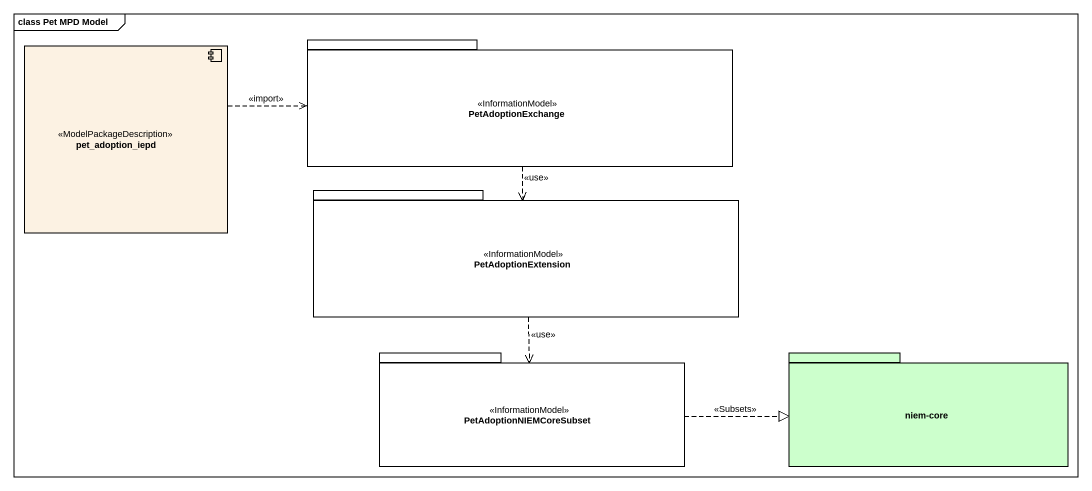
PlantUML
@startuml
mainframe class Pet MPD Model
component pet_adoption_iepd <<ModelPackageDescription>>
package PetAdoptionExchange <<InformationModel>> {
}
package PetAdoptionExtension <<InformationModel>> {
}
package PetAdoptionNIEMCoreSubset <<InformationModel>> {
}
package "niem-core" as niem_core #CCFFCC {
}
pet_adoption_iepd .right.> PetAdoptionExchange : <<import>>
PetAdoptionExchange ..> PetAdoptionExtension : <<use>>
PetAdoptionExtension ..> PetAdoptionNIEMCoreSubset : <<use>>
PetAdoptionNIEMCoreSubset .right.|> niem_core : <<Subsets>>
@enduml
